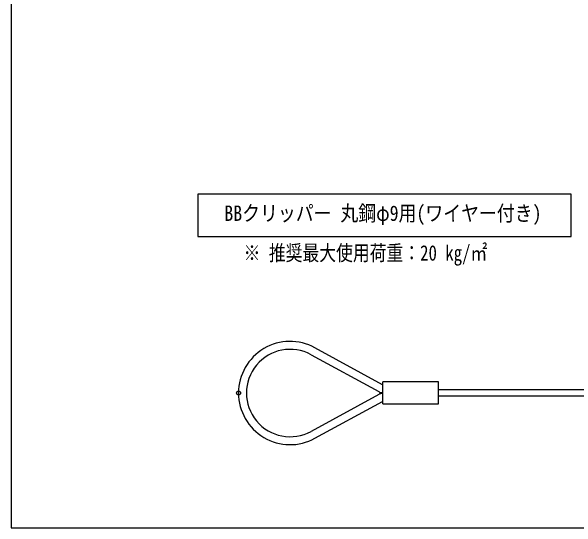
# Model space of a CAD drawing. Units: millimetres on the paper. Extents: x -141 to 141, y -98 to 97.
# Drawn here: x -140.8 to -69.6, y -97.7 to -32.6 of the extents above; entities that cross this region are included whole.
import ezdxf
from ezdxf.enums import TextEntityAlignment as Align

# ---------------------------------------------------------------- set-up
doc = ezdxf.new("R2010")
doc.units = ezdxf.units.MM
doc.header["$PDMODE"] = 32
doc.header["$PDSIZE"] = 0.5
doc.layers.add('0-0_文字･図枠･寸法', color=7, linetype='Continuous')
doc.layers.add('0-5_BBクリッパー', color=7, linetype='Continuous')
doc.styles.add('ＭＳ ゴシック', font='')
doc.styles.get('ＭＳ ゴシック').set_extended_font_data('MS Gothic')

msp = doc.modelspace()

# ---------------------------------------------------------------- linework, layer by layer
at = {"layer": '0-0_文字･図枠･寸法'}
msp.add_line((-140.81, -97.657), (141.19, -97.657), dxfattribs=at)
msp.add_lwpolyline([(141.19, 97.343), (-140.81, 97.343), (-140.81, -97.657)], dxfattribs=at)
msp.add_lwpolyline([(-117.341, -55.66), (-117.341, -60.979), (-70.323, -60.979), (-70.323, -55.66)], close=True, dxfattribs=at)
at = {"layer": '0-5_BBクリッパー'}
for p, q in [((-94.074, -79.644), (-102.58, -74.989)), ((-103.06, -75.867), (-94.554, -80.522)), ((-94.032, -79.644), (-94.074, -79.644)), ((-87.032, -79.298), (-94.032, -79.298)), ((-94.032, -82.048), (-94.032, -79.298)), ((-87.032, -82.048), (-87.032, -79.298)), ((-57.205, -80.298), (-87.032, -80.298)), ((-94.554, -80.867), (-103.06, -85.522)), ((-94.074, -80.644), (-94.032, -80.644)), ((-94.032, -80.744), (-94.074, -80.744)), ((-87.032, -81.048), (-57.205, -81.048)), ((-102.58, -86.399), (-94.074, -81.744)), ((-94.074, -81.744), (-94.032, -81.744)), ((-94.032, -82.048), (-87.032, -82.048))]:
    msp.add_line(p, q, dxfattribs=at)
for centre, radius, start, end in [((-105.702, -80.694), 6.503, 61.30861, 180), ((-105.702, -80.694), 5.503, 61.30861, 298.69139), ((-105.702, -80.694), 6.503, 180, 298.69139), ((-94.074, -79.644), 1, 241.30862, 270), ((-94.074, -81.744), 1, 90, 118.69138)]:
    msp.add_arc(centre, radius, start, end, dxfattribs=at)
msp.add_point((-112.205, -80.694), dxfattribs=at)

# ---------------------------------------------------------------- texts
at = {"layer": '0-0_文字･図枠･寸法', "style": 'ＭＳ ゴシック'}
for s, width, p in [('BBクリッパー 丸鋼φ9用(ワイヤー付き)', 0.85, (-113.989, -59.597)), ('※ 推奨最大使用荷重：20 kg/㎡', 0.8, (-111.564, -64.601))]:
    msp.add_text(s, height=1.94, dxfattribs=dict(at, width=width)).set_placement(p, align=Align.BOTTOM_LEFT)

doc.saveas('drawing.dxf')
